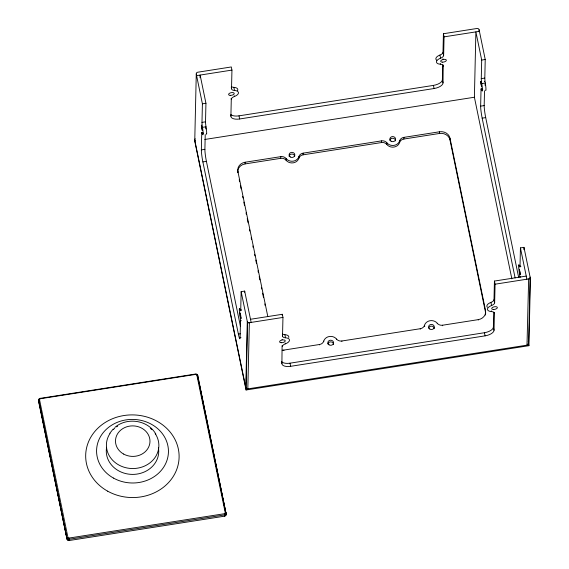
<?xml version="1.0" encoding="UTF-8"?>
<svg xmlns="http://www.w3.org/2000/svg" width="569" height="569" viewBox="0 0 569 569"><rect width="100%" height="100%" fill="white"/><g stroke="black" fill="none" stroke-linecap="round" stroke-linejoin="round"><path stroke-width="0.85" d="M40.065 398.805L40.093 398.286L40.25 398.748A0.896 0.797 1.3 0 0 39.524 399.666A0.896 0.413 -11.7 0 0 38.635 400.227L67.021 538.822A1.799 1.586 1.3 0 0 69.112 540.109L68.941 539.746A0.896 0.797 1.3 0 1 67.896 539.099A0.896 0.413 -11.7 0 1 67.021 538.822L38.635 400.227A1.799 1.586 1.3 0 1 40.079 398.385L195.629 374.018A1.799 1.586 1.3 0 1 197.72 375.305L226.113 513.899A1.799 1.586 1.3 0 1 224.663 515.742L224.492 515.379A0.896 0.797 1.3 0 0 225.217 514.454A0.896 0.413 -11.7 0 0 226.113 513.899L224.513 506.154M443.201 65.065L443.016 82.946A8.983 4.104 -11.7 0 1 434.083 88.522L239.641 118.978A8.983 4.104 -11.7 0 1 230.9 116.176L231.284 99.269A5.391 2.461 -11.7 0 1 234.364 96.524A7.191 3.286 -11.7 0 0 238.475 92.861A7.191 3.286 -11.7 0 0 234.506 90.471A5.391 2.461 -11.7 0 1 231.526 88.672L231.946 70.094L231.299 66.957L197.713 72.22A1.799 1.586 1.3 0 0 196.269 74.062L194.769 140.258L245.78 387.589A1.799 0.818 -11.7 0 0 246.718 388.186M200.068 77.725L200.132 75.072L205.942 103.252L205.516 121.83A5.391 0.498 81.1 0 0 206.021 126.787A7.191 0.669 81.1 0 1 206.277 133.971M195.629 374.174L195.8 374.381A0.896 0.797 1.3 0 1 196.846 375.028A0.896 0.413 -11.7 0 1 197.72 375.305L197.706 375.832M240.986 337.602L240.097 337.737A8.983 0.832 81.1 0 1 238.39 334.103L202.877 161.909A8.983 0.832 81.1 0 1 201.362 149.889L201.746 132.982L202.849 132.812M201.746 132.982A5.391 0.498 81.1 0 1 202.351 133.395A7.191 0.669 81.1 0 0 203.154 133.95A7.191 0.669 81.1 0 0 202.486 127.342A5.391 0.498 81.1 0 1 201.981 122.385L202.408 103.807L196.269 74.062M240.388 326.094L206.412 161.354A8.983 0.832 81.1 0 1 204.897 149.334L205.231 134.547M237.863 172.706L237.892 171.447A8.983 7.945 1.3 0 1 245.111 162.236L280.773 156.653A5.391 4.765 1.3 0 1 286.122 158.587A7.191 6.359 1.3 0 0 293.248 161.162A7.191 6.359 1.3 0 0 298.896 156.582A5.391 4.765 1.3 0 1 303.135 153.153L381.529 140.87A5.391 4.765 1.3 0 1 386.877 142.805A7.191 6.359 1.3 0 0 394.004 145.38A7.191 6.359 1.3 0 0 399.651 140.799A5.391 4.765 1.3 0 1 403.89 137.371L439.553 131.78A8.983 7.945 1.3 0 1 450.008 138.224L485.521 310.418L485.478 312.097A8.983 7.945 1.3 0 1 485.457 315.07M240.097 337.737L240.481 320.831A5.391 0.498 81.1 0 0 239.983 315.88A7.191 0.669 81.1 0 1 239.314 309.273A7.191 0.669 81.1 0 1 240.118 309.821A5.391 0.498 81.1 0 0 240.723 310.233L241.605 310.098M240.723 310.233L241.142 291.655L244.677 291.1L251.135 322.41M237.742 172.414A8.983 7.945 1.3 0 1 245.075 163.915L245.111 162.236M244.656 292.26L244.677 291.1M241.142 291.655L247.28 321.4L245.78 387.589A1.799 1.586 1.3 0 0 247.864 388.876L527.157 345.127A1.799 1.586 1.3 0 0 528.601 343.285L530.102 277.096L523.971 247.351L520.436 247.906L520.009 266.484L520.898 266.349M281.506 361.55L281.911 363.506A8.983 4.104 -11.7 0 0 290.652 366.315L485.094 335.852A8.983 4.104 -11.7 0 0 494.027 330.283L494.411 313.377A5.391 2.461 -11.7 0 0 491.431 311.577A7.191 3.286 -11.7 0 1 487.462 309.187A7.191 3.286 -11.7 0 1 491.566 305.525A5.391 2.461 -11.7 0 0 494.653 302.779L495.073 284.201L530.422 278.661L528.907 345.689L246.078 389.993L247.6 322.964L282.957 317.424L282.309 314.294L250.488 319.28M485.478 312.097L449.972 139.903A8.983 7.945 1.3 0 0 439.517 133.459L403.855 139.042A5.391 4.765 1.3 0 0 399.616 142.478A7.191 6.359 1.3 0 1 393.968 147.058A7.191 6.359 1.3 0 1 386.842 144.476A5.391 4.765 1.3 0 0 381.493 142.549L303.099 154.825A5.391 4.765 1.3 0 0 298.86 158.26A7.191 6.359 1.3 0 1 293.206 162.841A7.191 6.359 1.3 0 1 286.086 160.259A5.391 4.765 1.3 0 0 280.737 158.331L280.773 156.653M282.281 315.454L282.309 314.294M286.086 160.259L286.122 158.587M281.911 363.506L282.089 345.625M282.295 346.599A5.391 2.461 -11.7 0 1 285.375 343.854A7.191 3.286 -11.7 0 0 289.486 340.198A7.191 3.286 -11.7 0 0 285.51 337.801A5.391 2.461 -11.7 0 1 282.53 336.002L282.957 317.424M283.846 350.504L283.853 350.084L319.515 344.501A5.391 4.765 1.3 0 0 323.754 341.066A7.191 6.359 1.3 0 1 329.401 336.485A7.191 6.359 1.3 0 1 336.528 339.067A5.391 4.765 1.3 0 0 341.877 340.995L420.271 328.718A5.391 4.765 1.3 0 0 424.51 325.283A7.191 6.359 1.3 0 1 430.157 320.703A7.191 6.359 1.3 0 1 437.284 323.284A5.391 4.765 1.3 0 0 442.632 325.212L478.294 319.629A8.983 7.945 1.3 0 0 485.521 310.418M298.86 158.26L298.896 156.582M303.099 154.825L303.135 153.153M319.508 344.921L319.515 344.501M323.74 341.692L323.754 341.066M336.521 339.487L336.528 339.067M341.862 341.414L341.877 340.995M381.493 142.549L381.529 140.87M386.842 144.476L386.877 142.805M399.616 142.478L399.651 140.799M403.855 139.042L403.89 137.371M420.263 329.138L420.271 328.718M424.488 326.329L424.51 325.283M439.517 133.459L439.553 131.78M443.016 82.946L442.376 79.816L442.71 65.03M443.4 66.047A5.391 2.461 -11.7 0 0 440.427 64.247A7.191 3.286 -11.7 0 1 436.451 61.85A7.191 3.286 -11.7 0 1 440.562 58.194A5.391 2.461 -11.7 0 0 443.642 55.449L442.995 52.312L443.422 33.735L477.007 28.471A1.799 1.586 1.3 0 1 479.098 29.766L485.229 59.503L484.809 78.088A5.391 0.498 81.1 0 0 485.307 83.038A7.191 0.669 81.1 0 1 485.563 90.222M437.276 323.704L437.284 323.284M443.642 55.449L444.062 36.864L443.422 33.735M442.618 325.738L442.632 325.212M449.972 139.903L450.008 138.224M511.858 278.867L474.397 97.235L475.883 31.885L481.694 60.058L481.274 78.636A5.391 0.498 81.1 0 0 481.772 83.593A7.191 0.669 81.1 0 1 482.441 90.201A7.191 0.669 81.1 0 1 481.637 89.653A5.391 0.498 81.1 0 0 481.033 89.241L480.649 106.14A8.983 0.832 81.1 0 0 482.163 118.16L515.116 277.935M479.055 31.53L479.098 29.766M478.287 320.048L478.294 319.629M518.651 277.38L485.706 117.605A8.983 0.832 81.1 0 1 484.183 105.585L484.518 90.798M494.027 330.283L493.38 327.154L493.714 312.36M494.653 302.779L494.006 299.65L494.425 281.065L526.247 276.086M523.914 249.677L523.971 247.351M109.845 433.258L113.139 429.054M114.853 427.433C126.887 416.935 148.018 419.936 155.849 434.126M196.597 75.627L231.946 70.094M444.062 36.864L479.418 31.331M202.408 103.807L205.942 103.252M481.694 60.058L485.229 59.503M230.843 114.49A8.983 4.104 -11.7 0 0 239.001 115.848L433.443 85.393A8.983 4.104 -11.7 0 0 442.376 79.816M201.981 122.385L205.516 121.83M481.274 78.636L484.809 78.088M202.486 127.342L206.021 126.787M481.772 83.593L485.307 83.038M481.033 89.241L482.135 89.063M202.351 133.395L203.453 133.224M481.637 89.653L482.74 89.475M204.79 139.469L474.397 97.235M201.362 149.889L204.897 149.334M480.649 106.14L484.183 105.585M202.877 161.909L206.412 161.354M482.163 118.16L485.706 117.605M245.075 163.915L280.737 158.331M240.118 309.821L241 309.685M520.656 276.947L519.774 277.089A5.391 0.498 81.1 0 0 519.269 272.131A7.191 0.669 81.1 0 1 518.601 265.524A7.191 0.669 81.1 0 1 519.405 266.072L520.294 265.936M239.983 315.88L240.865 315.738M519.269 272.131L519.71 272.06M240.481 320.831L241.363 320.696M238.39 334.103L240.381 333.79M40.25 398.748L195.8 374.381M281.577 361.479A8.983 4.104 -11.7 0 0 290.005 363.178L484.447 332.723A8.983 4.104 -11.7 0 0 493.38 327.154M39.524 399.666L67.931 537.421A0.896 0.797 1.3 0 0 68.977 538.068L224.535 513.7A0.896 0.797 1.3 0 0 225.253 512.783L196.846 375.028M526.994 345.12L528.658 278.938A1.799 1.586 1.3 0 0 530.102 277.096M484.525 81.218L484.624 81.609M247.615 388.549L247.821 389.089L249.371 322.687A1.799 1.586 1.3 0 1 247.28 321.4M520.436 247.906L526.887 279.215M528.245 341.549L528.601 343.285A1.799 0.818 -11.7 0 1 527.783 344.117M528.366 343.079L528.907 345.689M494.425 281.065L495.073 284.201M494.248 312.594L494.411 313.377M442.995 52.312A5.391 2.461 -11.7 0 1 439.915 55.058L440.562 58.194M494.006 299.65A5.391 2.461 -11.7 0 1 490.926 302.395L491.566 305.525M440.264 63.465L440.427 64.247M491.267 310.795L491.431 311.577M433.443 85.393L434.083 88.522M484.447 332.723L485.094 335.852M231.313 86.495A5.391 2.461 -11.7 0 0 233.859 87.334L234.506 90.471M282.487 333.96A5.391 2.461 -11.7 0 0 284.863 334.672L285.51 337.801M239.001 115.848L239.641 118.978M290.005 363.178L290.652 366.315M234.208 95.741L234.364 96.524M285.211 343.071L285.375 343.854M231.284 87.498L231.526 88.672M282.373 335.219L282.53 336.002M231.121 98.487L231.284 99.269M230.737 115.393L230.9 116.176M237.892 171.447L267.764 316.321M239.215 179.747L239.556 181.404M240.41 185.544L241.092 188.858M242.629 196.305L242.97 197.962M243.824 202.102L244.506 205.409M246.043 212.863L246.384 214.52M247.238 218.66L248.091 222.799M249.464 229.421L249.805 231.078M251.171 237.7L251.512 239.357M252.878 245.979L253.219 247.636M254.585 254.258L254.926 255.908M255.78 260.047L256.463 263.362M257.999 270.816L258.34 272.466M259.194 276.605L259.877 279.92M261.413 287.366L261.754 289.024M262.608 293.163L263.461 297.303M264.827 303.924L265.168 305.581M194.427 139.526L246.078 389.993M197.699 376.145L208.354 427.803M208.531 428.663L210.132 436.416M210.31 437.276L222.557 496.68M222.735 497.541L224.335 505.293M197.692 376.564L198.588 380.896M199.477 385.227L207.699 425.079M208.055 426.814L211.092 441.544M211.448 443.272L214.485 458.002M214.847 459.738L217.884 474.468M218.24 476.196L223.062 499.589M223.418 501.325L226.099 514.319A1.799 1.586 1.3 0 1 224.655 516.161L69.105 540.529A1.799 1.586 1.3 0 1 67.014 539.234L38.607 401.479A1.799 1.586 1.3 0 1 39.019 400.156M224.492 515.379L224.655 516.161L224.535 513.7M68.941 539.746L69.105 540.529L68.977 538.068M205.708 127.378L205.893 128.964M485.073 84.205L485.201 85.606M155.173 433.557A26.238 23.208 1.3 0 1 149.626 463.102A26.238 23.208 1.3 0 1 115.735 463.002A26.238 23.208 1.3 0 1 110.045 433.422M113.402 429.46A26.238 23.208 1.3 0 1 114.718 428.293M116.624 426.871A26.238 23.208 1.3 0 1 117.627 426.224M150.472 428.4A26.238 23.208 1.3 0 1 151.802 429.574M158.445 447.846A26.238 23.208 1.3 0 1 132.335 474.404A26.238 23.208 1.3 0 1 106.623 447.291M39.019 399.744A1.799 1.586 1.3 0 0 38.614 401.067A0.896 0.413 -11.7 0 0 39.005 401.351M67.931 537.421A0.896 0.413 -11.7 0 0 67.042 537.982A1.799 1.586 1.3 0 0 69.134 539.27L224.684 514.902A1.799 1.586 1.3 0 0 226.128 513.06A0.896 0.413 -11.7 0 0 225.253 512.783M197.102 375.22A1.799 1.586 1.3 0 1 197.614 375.867M389.843 140.337A2.873 2.546 1.3 0 1 392.973 138.267A2.873 2.546 1.3 0 1 395.547 140.892M289.059 156.311A2.873 2.546 1.3 0 1 294.749 156.134M327.829 343.968A2.873 2.546 1.3 0 1 330.959 341.898A2.873 2.546 1.3 0 1 333.534 344.522M424.623 326.528A7.191 6.359 1.3 0 1 424.808 326.094M428.592 328.135A2.873 2.546 1.3 0 1 434.289 328.662M436.793 60.3A7.191 3.286 -11.7 0 1 439.915 55.058M233.859 87.334A7.191 3.286 -11.7 0 1 237.565 90.642M443.102 58.913A2.873 1.316 -11.7 0 1 442.846 58.956M520.009 266.484A5.391 0.498 81.1 0 1 519.405 266.072M284.863 334.672A7.191 3.286 -11.7 0 1 288.768 337.502M487.349 307.281A7.191 3.286 -11.7 0 1 490.926 302.395M282.252 339.409A2.873 1.316 -11.7 0 1 281.989 339.465M283.853 350.084A8.983 7.945 1.3 0 1 282.217 350.205M195.302 138.822A1.799 1.586 1.3 0 0 194.769 140.258A1.799 0.818 -11.7 0 0 195.551 140.835M201.348 125.18L202.308 130.529L201.348 125.18M240.082 313.028L241.05 318.377L240.082 313.028M480.634 81.431L481.594 86.78L480.634 81.431M519.376 269.279L520.336 274.628L519.376 269.279M123.608 454.048A17.248 15.263 1.3 0 0 149.974 441.743A17.248 15.263 1.3 0 0 124.611 427.639A17.248 15.263 1.3 0 0 123.608 454.048M113.501 478.088A35.939 31.793 1.3 0 0 168.424 452.44A35.939 31.793 1.3 0 0 115.592 423.066A35.939 31.793 1.3 0 0 113.501 478.088M107.683 491.182A46.722 41.331 1.3 0 0 179.086 457.839A46.722 41.331 1.3 0 0 110.4 419.652A46.722 41.331 1.3 0 0 107.683 491.182M281.193 342.709A2.873 1.316 -11.7 0 0 285.233 340.739A2.873 1.316 -11.7 0 0 280.809 340.461A2.873 1.316 -11.7 0 0 281.193 342.709M493.316 309.479A2.873 1.316 -11.7 0 0 497.349 307.516A2.873 1.316 -11.7 0 0 492.925 307.239A2.873 1.316 -11.7 0 0 493.316 309.479M442.305 62.149A2.873 1.316 -11.7 0 0 446.345 60.186A2.873 1.316 -11.7 0 0 441.921 59.901A2.873 1.316 -11.7 0 0 442.305 62.149M230.189 95.372A2.873 1.316 -11.7 0 0 234.222 93.408A2.873 1.316 -11.7 0 0 229.805 93.131A2.873 1.316 -11.7 0 0 230.189 95.372M391.038 141.176A2.873 2.546 1.3 0 0 395.576 139.384A2.873 2.546 1.3 0 0 391.522 136.795A2.873 2.546 1.3 0 0 391.038 141.176M290.282 156.959A2.873 2.546 1.3 0 0 294.82 155.166A2.873 2.546 1.3 0 0 290.766 152.577A2.873 2.546 1.3 0 0 290.282 156.959M329.024 344.807A2.873 2.546 1.3 0 0 333.555 343.015A2.873 2.546 1.3 0 0 329.508 340.426A2.873 2.546 1.3 0 0 329.024 344.807M429.78 329.024A2.873 2.546 1.3 0 0 434.311 327.232A2.873 2.546 1.3 0 0 430.264 324.643A2.873 2.546 1.3 0 0 429.78 329.024"/></g></svg>
